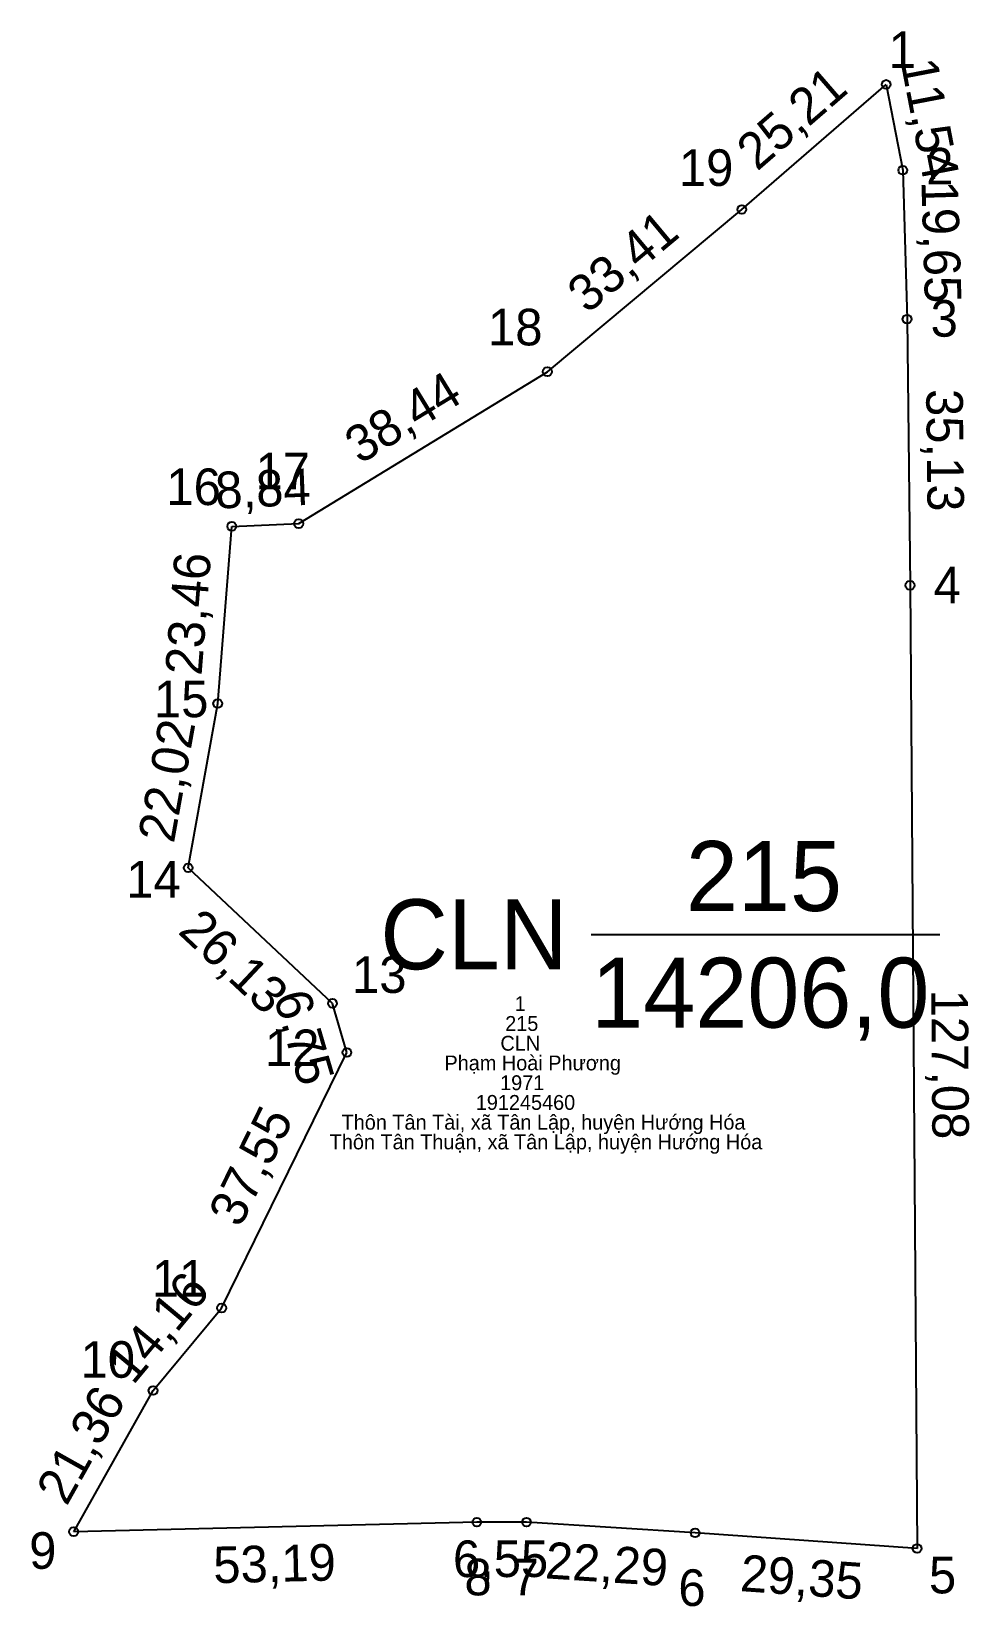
# Model space of a CAD drawing. Extents: x 546747 to 546871, y 1839994 to 1840201.
import ezdxf

# ---------------------------------------------------------------- set-up
doc = ezdxf.new("R2010")
doc.units = 0
for name, color, linetype in [('CanhThua', 7, 'Continuous'), ('ChieuDaiCanhThua', 7, 'Continuous'), ('Level 16', 7, 'Continuous'), ('MocDinhThua', 7, 'Continuous'), ('NhanDiaChinhThua', 7, 'Continuous'), ('SoHieuDinhThua', 7, 'Continuous')]:
    doc.layers.add(name, color=color, linetype=linetype)

msp = doc.modelspace()

# ---------------------------------------------------------------- linework, layer by layer
at = {"layer": 'CanhThua'}
for p, q in [((546841.03, 1840177.96), (546860.08, 1840194.46)), ((546860.08, 1840194.46), (546862.26, 1840183.13)), ((546862.26, 1840183.13), (546862.83, 1840163.49)), ((546815.38, 1840156.55), (546841.03, 1840177.96)), ((546862.83, 1840163.49), (546863.22, 1840128.36)), ((546782.58, 1840136.5), (546815.38, 1840156.55)), ((546773.75, 1840136.14), (546782.58, 1840136.5)), ((546771.9, 1840112.76), (546773.75, 1840136.14)), ((546863.22, 1840128.36), (546864.15, 1840001.28)), ((546768, 1840091.09), (546771.9, 1840112.76)), ((546787.04, 1840073.2), (546768, 1840091.09)), ((546788.94, 1840066.72), (546787.04, 1840073.2)), ((546772.42, 1840033), (546788.94, 1840066.72)), ((546763.37, 1840022.11), (546772.42, 1840033)), ((546752.9, 1840003.49), (546763.37, 1840022.11)), ((546806.08, 1840004.75), (546752.9, 1840003.49)), ((546812.63, 1840004.76), (546806.08, 1840004.75)), ((546834.87, 1840003.33), (546812.63, 1840004.76)), ((546864.15, 1840001.28), (546834.87, 1840003.33))]:
    msp.add_line(p, q, dxfattribs=at)
at = {"layer": 'MocDinhThua'}
for centre in [(546860.08, 1840194.46), (546862.26, 1840183.13), (546841.03, 1840177.96), (546862.83, 1840163.49), (546815.38, 1840156.55), (546773.75, 1840136.14), (546782.58, 1840136.5), (546863.22, 1840128.36), (546771.9, 1840112.76), (546768, 1840091.09), (546787.04, 1840073.2), (546788.94, 1840066.72), (546772.42, 1840033), (546763.37, 1840022.11), (546806.08, 1840004.75), (546812.63, 1840004.76), (546752.9, 1840003.49), (546834.87, 1840003.33), (546864.15, 1840001.28)]:
    msp.add_circle(centre, 0.58, dxfattribs=at)
at = {"layer": 'NhanDiaChinhThua'}
msp.add_line((546821.17, 1840082.31), (546867.14, 1840082.31), dxfattribs=at)

# ---------------------------------------------------------------- texts
at = {"layer": 'ChieuDaiCanhThua'}
for s, rotation, p in [('11,54', 280.893, (546861.98, 1840197.38)), ('25,21', 40.8898, (546843.06, 1840182.92)), ('19,65', 271.6765, (546864.72, 1840181.68)), ('33,41', 39.8587, (546820.65, 1840164.1)), ('38,44', 31.4361, (546790.66, 1840144.27)), ('35,13', 270.6329, (546865.35, 1840154.24)), ('8,84', 2.3093, (546771.67, 1840138.48)), ('23,46', 85.4717, (546769.76, 1840116.38)), ('22,02', 79.7971, (546766.11, 1840094.22)), ('26,13', 316.7852, (546766.52, 1840082.54)), ('6,75', 286.3009, (546779.23, 1840074.1)), ('127,08', 270.4193, (546866.03, 1840075)), ('37,55', 63.9078, (546774.86, 1840043.46)), ('14,16', 50.2649, (546760.74, 1840022.72)), ('21,36', 60.651, (546751.97, 1840006.76)), ('53,19', 1.3562, (546771.37, 1839996.68)), ('6,55', 0.0525, (546802.93, 1839997.5)), ('22,29', 356.3343, (546815.01, 1839997.34)), ('29,35', 355.9994, (546840.72, 1839995.66))]:
    msp.add_text(s, height=4.829, rotation=rotation, dxfattribs=at).set_placement(p)
at = {"layer": 'Level 16'}
for s, height, p in [('1', 1.96, (546811.07, 1840072.18)), ('215', 1.959, (546809.82, 1840069.57)), ('CLN', 1.959, (546809.19, 1840066.96)), ('Phạm Hoài Phương', 1.959, (546801.81, 1840064.36)), ('1971', 1.959, (546809.15, 1840061.75)), ('191245460', 1.959, (546805.94, 1840059.15)), ('Thôn Tân Tài, xã Tân Lập, huyện Hướng Hóa', 1.959, (546788.24, 1840056.54)), ('Thôn Tân Thuận, xã Tân Lập, huyện Hướng Hóa', 1.959, (546786.67, 1840053.94))]:
    msp.add_text(s, height=height, dxfattribs=at).set_placement(p)
at = {"layer": 'NhanDiaChinhThua'}
for s, p in [('215', (546833.66, 1840085.39)), ('CLN', (546793.35, 1840077.7)), ('14206,0', (546821.17, 1840070))]:
    msp.add_text(s, height=9.229, dxfattribs=at).set_placement(p)
at = {"layer": 'SoHieuDinhThua'}
for s, height, p in [('1', 4.83, (546860.41, 1840196.61)), ('2', 4.83, (546865.36, 1840181.25)), ('19', 4.829, (546832.73, 1840181.06)), ('3', 4.83, (546865.94, 1840161.17)), ('18', 4.829, (546807.56, 1840160.02)), ('17', 4.829, (546776.88, 1840141.02)), ('16', 4.829, (546765.13, 1840138.95)), ('4', 4.83, (546866.34, 1840125.99)), ('15', 4.829, (546763.49, 1840110.96)), ('14', 4.829, (546759.83, 1840087.16)), ('13', 4.829, (546789.62, 1840074.58)), ('12', 4.829, (546778.14, 1840064.92)), ('11', 4.829, (546763.21, 1840034.52)), ('10', 4.829, (546753.81, 1840023.8)), ('9', 4.83, (546747.03, 1839998.59)), ('8', 4.83, (546804.44, 1839995.09)), ('7', 4.83, (546810.68, 1839995.1)), ('5', 4.83, (546865.72, 1839995.35)), ('6', 4.83, (546832.66, 1839993.69))]:
    msp.add_text(s, height=height, dxfattribs=at).set_placement(p)

doc.saveas('drawing.dxf')
